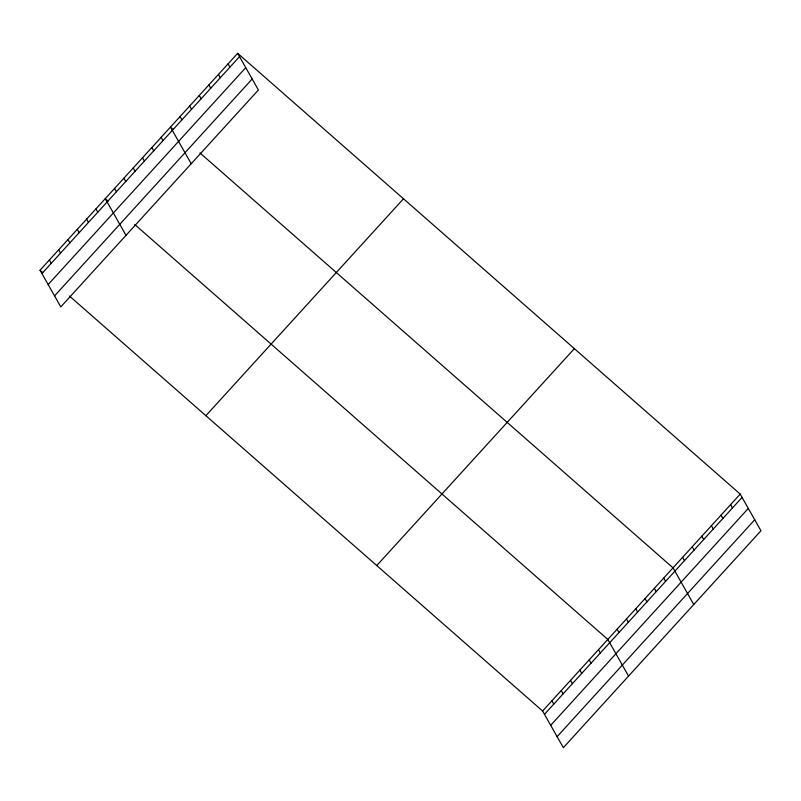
<?xml version="1.0" encoding="UTF-8"?>
<svg xmlns="http://www.w3.org/2000/svg" width="801" height="801" viewBox="0 0 801 801"><rect width="100%" height="100%" fill="white"/><g stroke="black" fill="none" stroke-linecap="round" stroke-linejoin="round"><path stroke-width="1.2" d="M237.657 53.327L258.403 89.982L60.796 306.903L40.05 270.237L237.657 53.327L740.204 494.097L760.95 530.763L563.343 747.673L542.597 711.018L69.537 296.1M41.922 273.541L239.529 56.631M48.15 284.555L245.757 67.634M54.568 295.889L252.175 78.979M205.887 415.689L403.494 198.778M376.76 565.556L574.367 348.645M542.597 711.018L740.204 494.097M544.47 714.322L742.076 497.411M550.698 725.326L748.304 508.415M557.116 736.67L754.722 519.759M173.236 129.502L170.473 127.079L191.209 163.734M199.95 152.931L673.02 567.849L693.766 604.515M108.025 201.081L105.261 198.658L125.997 235.314M134.748 224.51L607.809 639.438L628.555 676.094M40.05 270.237L42.813 272.66M730.612 504.64L732.484 507.944M721.01 515.173L722.882 518.477M711.418 525.706L713.29 529.02M701.816 536.249L703.689 539.554M692.214 546.783L694.087 550.087M682.622 557.316L684.495 560.63M663.709 578.082L665.581 581.386M654.387 588.304L656.259 591.609M645.075 598.527L646.948 601.841M635.764 608.76L637.626 612.064M626.442 618.983L628.314 622.287M617.13 629.206L619.003 632.52M598.497 649.661L600.37 652.965M589.176 659.884L591.048 663.198M579.864 670.107L581.736 673.421M228.055 63.86L229.927 67.164M570.552 680.339L572.425 683.643M218.463 74.393L220.335 77.707M561.231 690.562L563.103 693.876M208.861 84.926L210.733 88.24M551.919 700.785L553.791 704.099M199.269 95.469L201.141 98.773M189.667 106.002L191.539 109.306M180.065 116.535L181.937 119.85M161.151 137.301L163.024 140.606M151.84 147.524L153.712 150.838M142.528 157.747L144.39 161.061M133.206 167.98L135.079 171.284M123.895 178.202L125.767 181.517M114.573 188.425L116.445 191.739M95.94 208.881L97.812 212.195M86.628 219.104L88.5 222.418M77.317 229.336L79.189 232.64M67.995 239.559L69.867 242.863M58.683 249.782L60.556 253.096M49.362 260.015L51.234 263.319"/></g></svg>
